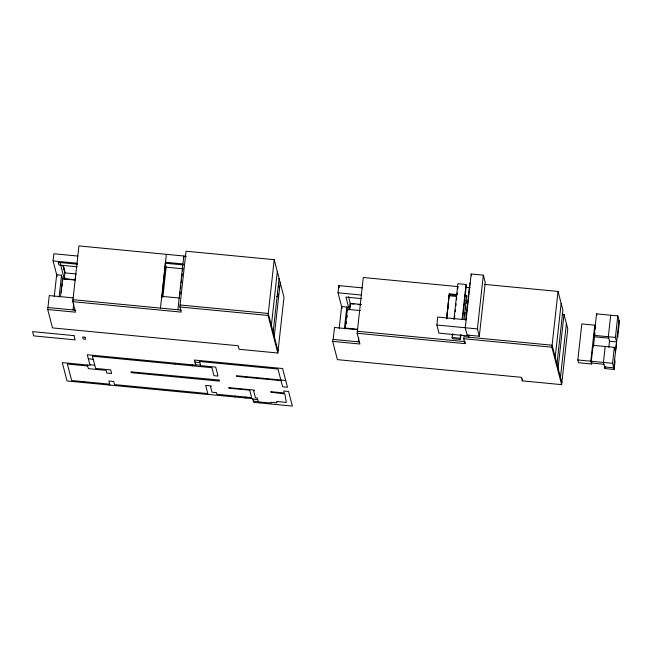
<?xml version="1.0" encoding="UTF-8"?>
<svg xmlns="http://www.w3.org/2000/svg" width="652" height="652" viewBox="0 0 652 652"><rect width="100%" height="100%" fill="white"/><g stroke="black" fill="none" stroke-linecap="round" stroke-linejoin="round"><path stroke-width="0.98" d="M186.48 256.26L78.908 245.918L72.763 301.68L181.207 312.104L179.87 306.97L186.032 251.207L274.215 259.683L283.979 297.247L277.825 353.009L239.129 349.285L238.208 345.756L52.502 327.907L47.718 309.521L49.259 295.576L73.383 297.899M57.148 276.562L53.081 260.922L53.871 253.758L78.004 256.073M54.263 296.505L56.667 274.728L61.532 275.193L62.731 279.781L62.511 281.762M59.128 296.97L61.532 275.193M60.514 296.693L62.486 278.844L75.151 280.067L75.754 273.424M61.304 292.666L61.63 289.692M61.964 286.725L62.29 283.75M64.907 272.381L64.214 278.657L75.061 279.7M64.654 279.056L64.85 277.271M73.073 309.945L73.733 303.971M160.449 308.094L166.382 254.329M162.022 297.125L165.502 262.291L182.935 263.97L183.196 264.94L165.755 263.269M162.878 297.067L166.17 267.198L165.192 263.424M177.882 309.773L183.815 256L184.068 256.978M179.895 294.818L180.221 291.827M180.555 288.844L180.881 285.853M181.215 282.87L181.541 279.879M181.875 276.896L182.201 273.905M182.536 270.922L182.862 267.931M277.825 353.009L268.053 315.446L274.215 259.683M271.379 325.389L277.32 271.623M273.147 332.194L279.089 278.42M274.248 336.416L280.181 282.65M562.073 314.223L564.013 314.411L567.778 328.877L561.625 384.639L522.293 380.858L521.372 377.321L337.41 359.643L332.659 341.387L332.879 339.399L359.138 341.925M342.088 308.404L338.029 292.797L338.82 285.625L362.3 287.882M333.188 339.431L334.509 327.483L357.63 329.7M339.203 328.363L341.615 306.579L348.608 307.255M344.378 328.861L346.782 307.076L347.736 310.743M346.318 323.555L346.538 321.583M346.97 317.663L347.19 315.674M349.562 309.659L350.254 303.384L361.371 304.46M349.855 308.233L350.344 303.734L348.51 296.66M332.659 341.387L359.928 344.012L357.133 333.27L363.286 277.507L458.03 286.611M358.323 341.844L358.763 337.858M467.142 335.055L479.31 336.228L485.243 282.455L483.344 275.144L471.176 273.979L465.243 327.744L467.354 335.87L438.975 333.139L436.864 325.022L437.745 317.051L466.123 319.782M446.506 318.861L449.277 293.816L457.019 294.565M446.97 315.674L447.411 311.689M447.631 309.7L448.071 305.715M448.291 303.726L448.625 300.735M448.951 297.752L449.171 295.755L456.27 296.44M446.856 318.771L449.277 293.816M460.931 334.476L460.377 339.456L452.276 338.673L452.284 334.468M453.931 319.537L457.891 283.685L466.001 284.468L466.319 285.682L462.578 319.537M452.602 335.69L452.822 333.694M454.468 318.763L454.803 315.772M455.243 311.786L455.463 309.798M455.903 305.812L456.123 303.824M456.563 299.838L456.783 297.85M457.109 294.859L457.329 292.87M457.769 288.885L457.989 286.896M460.377 339.456L460.393 335.25M462.154 319.317L466.001 284.468M464.053 319.537L466.71 295.495L464.77 295.307M464.843 315.438L465.178 312.438M465.512 309.431L465.838 306.424M466.172 303.424L466.506 300.417M357.133 333.27L464.982 343.628L463.702 338.738L463.922 336.742L552.105 345.218L561.845 382.642M465.797 319.814L469.864 282.976M464.982 343.628L465.202 341.64M468.788 337.214L469.008 335.218M479.31 336.228L477.403 328.918L483.344 275.144M522.293 380.858L522.513 378.869M561.625 384.639L551.885 347.206L558.047 291.444L484.762 284.402M555.211 357.157L561.152 303.384M556.979 363.963L562.92 310.189L558.047 291.444M558.079 368.184L564.013 314.411M560.467 377.361L566.401 323.596M591.747 361.974L591.519 363.971L578.552 362.724L577.827 359.961L581.812 323.922L594.787 325.169L595.504 327.923M591.519 363.971L590.802 361.208L594.787 325.169M603.923 364.256L591.788 363.091L591.315 361.257L593.067 345.332L614.323 347.369L615.488 351.835L616.588 341.884M608.699 338.152L594.542 336.791L594.168 335.373L596.547 313.865L617.803 315.902L619.4 322.055L617.688 337.589L617.265 335.967M593.401 346.954L594.974 332.879M595.406 328.975L595.618 327.019M605.203 346.497L603.442 362.422L605.048 368.576L614.168 369.456L615.048 361.485L614.624 359.863M610.704 315.226L608.332 336.734L609.506 341.257M605.048 368.576L605.268 366.587M608.846 347.231L609.49 341.2L616.605 341.941L615.423 337.41L617.803 315.902M614.168 369.456L612.57 363.303L614.323 347.369M618.976 320.434L613.744 367.834L604.624 366.954M466.098 287.385L470.125 287.776M165.861 267.165L182.968 268.811M449.513 294.737L456.294 295.389M465.006 296.22L466.946 296.407L466.71 295.495M53.081 260.922L77.213 263.245M464.387 300.344L466.4 300.539M77.498 264.223L58.199 262.365L58.892 265.03L77.132 266.782M338.029 292.797L361.51 295.054M361.501 298.6L345.967 297.108L349.252 309.733M75.909 273.946L64.85 272.878L62.853 265.193M276.676 296.603L278.624 296.782L277.524 292.561M351.306 303.848L354.183 304.125M358.021 304.492L360.89 304.769M360.369 310.572L347.369 309.325L345.299 328.046L357.304 329.203M594.168 335.373L615.423 337.41M179.178 298.021L161.745 296.35L161.9 296.962M436.864 325.022L477.403 328.918M180.091 304.981L268.274 313.457L278.045 351.012M179.87 306.97L268.053 315.446M181.427 310.116L72.975 299.692L73.399 301.314M451.958 337.459L460.067 338.233M463.702 338.738L551.885 347.206M357.353 331.273L464.191 341.542M47.938 307.524L75.713 310.197M577.827 359.961L590.802 361.208M591.315 361.257L612.57 363.303M47.718 309.521L75.493 312.186L72.763 301.68M194.94 362.056L199.805 362.52M195.633 364.729L200.498 365.202M88.354 358.812L93.22 359.285M285.698 380.458L236.44 375.723L236.611 376.375L281.004 380.638L282.609 386.791L287.467 387.255L282.593 368.519L194.418 360.043L195.747 365.177L87.295 354.753L90.033 365.259L62.258 362.593L67.042 380.98L208.029 394.525L205.657 385.413L211.134 385.935L211.281 386.506L210.466 386.432L211.965 392.194L216.431 392.626L216.863 394.289L251.648 397.63L249.569 389.635M89.894 364.721L94.752 365.193M87.645 365.984L67.376 364.036L71.663 380.515L109.675 384.167M249.716 390.198L228.836 388.193L228.689 387.622L254.231 390.083L254.378 390.646L253.563 390.572L255.454 397.842L257.279 398.013L258.282 401.852L271.085 403.083L270.873 402.251L276.953 402.838L276.595 401.477L286.326 402.406L284.859 393.938L270.882 392.235L270.727 391.665L284.207 392.96L283.702 391.013L288.567 391.477L292.365 406.082L253.669 402.357L252.715 398.682L207.988 394.387M207.776 393.555L114.524 384.59L113.709 381.453L108.843 380.988L109.911 385.096M252.813 399.089L257.679 399.562M253.359 401.159L258.216 401.632M596.547 313.865L596.914 315.283M471.176 273.979L471.657 275.804M338.82 285.625L339.325 287.565M278.404 284.598L279.504 288.82M280.833 379.986L277.988 369.024L199.536 361.485L200.612 365.65L215.722 367.1L218.053 376.074L213.995 375.682L211.916 367.679L92.413 356.196L95.599 368.437L110.701 369.888L111.639 373.49L106.773 373.025L106.08 370.344L88.338 368.641L87.392 365.006M245.568 397.052L245.82 398.022M235.022 396.033L235.274 397.011M192.201 364.835L192.454 365.813M174.769 363.164L175.021 364.134M64.083 267.948L64.841 270.849M63.179 265.454L64.931 272.186M60.025 262.544L64.312 279.023M84.328 381.73L84.573 382.667M74.018 335.609L32.6 331.623L33.708 335.886L75.127 339.863L74.018 335.609M85.062 337.239L82.633 337.002L83.163 339.032L85.591 339.268L85.062 337.239M219.08 380.034L130.97 371.844L131.182 372.651L219.365 381.127L219.08 380.034"/></g></svg>
